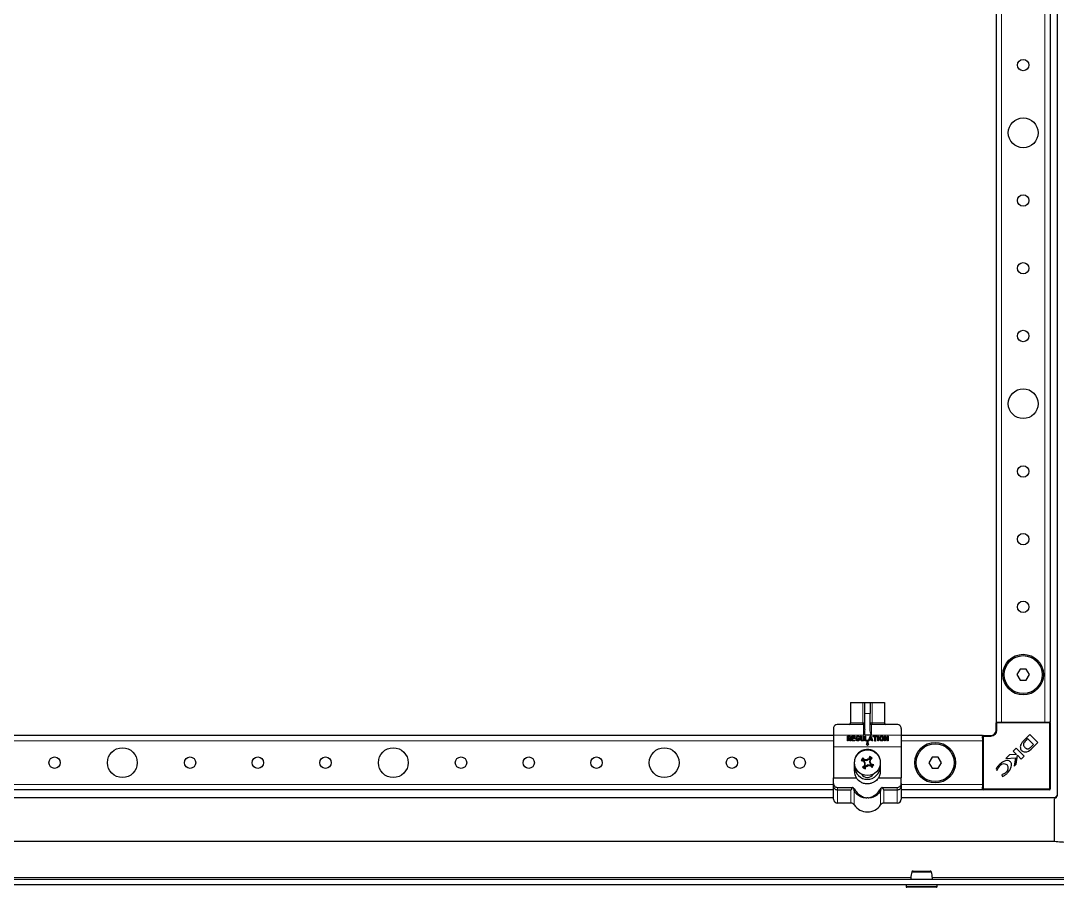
# Model space of a CAD drawing. Header units: millimetres. Extents: x -732 to 1763, y -1228 to 1043.
# Drawn here: x 1188.5 to 1571.1, y -1086.6 to -766.7 of the extents above; entities that cross this region are included whole.
import ezdxf

# ---------------------------------------------------------------- set-up
doc = ezdxf.new("R2010")
doc.units = ezdxf.units.MM

msp = doc.modelspace()

# ---------------------------------------------------------------- linework, layer by layer
at = {"color": 7, "linetype": 'Continuous', "lineweight": 25}
for p, q in [((1571.05, 836.43), (1571.05, -1052.57)), ((1548.55, 809.43), (1548.55, -1025.57)), ((1568.55, 809.43), (1568.55, -1025.57)), ((1557.39, -1006.07), (1556.24, -1008.07)), ((1559.7, -1006.07), (1557.39, -1006.07)), ((1560.86, -1008.07), (1559.7, -1006.07)), ((1556.24, -1008.07), (1557.39, -1010.07)), ((1559.7, -1010.07), (1560.86, -1008.07)), ((1557.39, -1010.07), (1559.7, -1010.07)), ((1494.8, -1018.42), (1494.8, -1025.92)), ((1494.8, -1018.42), (1499.32, -1018.42)), ((1499.32, -1018.42), (1500.05, -1018.42)), ((1500.05, -1018.42), (1502.05, -1018.42)), ((1500.05, -1022.42), (1500.05, -1018.42)), ((1502.05, -1018.42), (1502.05, -1022.42)), ((1502.05, -1018.42), (1502.77, -1018.42)), ((1502.77, -1018.42), (1507.3, -1018.42)), ((1507.3, -1018.42), (1507.3, -1025.92)), ((1500.05, -1028.35), (1500.05, -1022.42)), ((1502.05, -1028.35), (1502.05, -1022.42)), ((1488.55, -1027.92), (1488.55, -1030.42)), ((1499.55, -1026.42), (1490.05, -1026.42)), ((1512.05, -1026.42), (1502.55, -1026.42)), ((1513.55, -1027.92), (1513.55, -1030.42)), ((1548.55, -1025.57), (1548.85, -1025.57)), ((1548.55, -1028.57), (1548.55, -1025.87)), ((1548.85, -1025.57), (1549.49, -1025.57)), ((1549.49, -1025.57), (1550.55, -1025.57)), ((1550.55, -1025.57), (1566.55, -1025.57)), ((1566.55, -1025.57), (1567.6, -1025.57)), ((1567.6, -1025.57), (1568.25, -1025.57)), ((1568.25, -1025.57), (1568.55, -1025.57)), ((1568.55, -1025.87), (1568.55, -1050.27)), ((1488.55, -1030.57), (908.55, -1030.57)), ((1488.55, -1030.42), (1488.55, -1034.67)), ((1493.64, -1030.77), (1494.39, -1030.77)), ((1493.64, -1032.43), (1493.64, -1030.77)), ((1494.4, -1031.03), (1493.9, -1031.03)), ((1493.9, -1031.03), (1493.9, -1031.53)), ((1493.9, -1031.53), (1494.49, -1031.53)), ((1494.19, -1031.8), (1493.9, -1031.8)), ((1493.9, -1031.8), (1493.9, -1032.43)), ((1494.69, -1032.51), (1494.19, -1031.8)), ((1494.5, -1031.8), (1494.9, -1032.37)), ((1495.25, -1032.54), (1495.25, -1030.77)), ((1495.25, -1030.77), (1496.31, -1030.77)), ((1496.31, -1032.54), (1495.25, -1032.54)), ((1496.31, -1031.03), (1495.51, -1031.03)), ((1495.51, -1031.03), (1495.51, -1031.44)), ((1495.51, -1031.44), (1496.26, -1031.44)), ((1496.26, -1031.7), (1495.51, -1031.7)), ((1495.51, -1031.7), (1495.51, -1032.28)), ((1495.51, -1032.28), (1496.31, -1032.28)), ((1497.58, -1031.61), (1498.07, -1031.61)), ((1497.78, -1031.87), (1497.58, -1031.87)), ((1498.07, -1031.61), (1498.07, -1031.9)), ((1498.51, -1031.96), (1498.51, -1030.88)), ((1498.77, -1030.88), (1498.77, -1031.95)), ((1499.51, -1031.94), (1499.51, -1030.88)), ((1499.78, -1030.88), (1499.78, -1031.94)), ((1500.06, -1032.57), (1500.06, -1030.9)), ((1501.13, -1032.57), (1500.06, -1032.57)), ((1500.33, -1030.9), (1500.33, -1032.3)), ((1500.33, -1032.3), (1501.13, -1032.3)), ((1501.3, -1032.77), (1500.8, -1032.77)), ((1500.8, -1032.77), (1500.8, -1033.77)), ((1501.3, -1033.77), (1501.3, -1032.77)), ((1501.49, -1032.39), (1502.06, -1030.85)), ((1501.82, -1032.23), (1501.73, -1032.48)), ((1502.63, -1032.23), (1501.82, -1032.23)), ((1502.22, -1031.09), (1501.91, -1031.97)), ((1501.91, -1031.97), (1502.54, -1031.97)), ((1502.54, -1031.97), (1502.22, -1031.09)), ((1502.38, -1030.87), (1502.98, -1032.39)), ((1502.73, -1032.47), (1502.63, -1032.23)), ((1503.73, -1031.03), (1503.31, -1031.03)), ((1503.32, -1030.77), (1504.43, -1030.77)), ((1503.73, -1032.5), (1503.73, -1031.03)), ((1504.44, -1031.03), (1504.04, -1031.03)), ((1504.04, -1031.03), (1504.04, -1032.5)), ((1504.91, -1032.43), (1504.91, -1030.9)), ((1505.17, -1030.9), (1505.17, -1032.43)), ((1507.33, -1032.43), (1507.33, -1030.87)), ((1508.43, -1032.46), (1507.59, -1031.19)), ((1507.59, -1031.19), (1507.59, -1032.43)), ((1507.6, -1030.82), (1508.41, -1032.06)), ((1508.41, -1032.06), (1508.41, -1030.88)), ((1508.67, -1030.88), (1508.67, -1032.43)), ((1513.55, -1030.42), (1513.55, -1034.67)), ((1543.55, -1030.57), (1513.55, -1030.57)), ((1543.55, -1030.57), (1543.55, -1030.87)), ((1543.55, -1031.51), (1543.55, -1030.87)), ((1543.55, -1031.51), (1543.55, -1032.57)), ((1543.55, -1032.57), (1543.55, -1048.57)), ((1543.85, -1030.57), (1546.55, -1030.57)), ((1559.05, -1032.1), (1559.03, -1032.12)), ((1560.94, -1030.21), (1559.05, -1032.1)), ((1560.19, -1031.69), (1559.54, -1032.37)), ((1562.38, -1033.87), (1560.19, -1031.69)), ((1563.9, -1033.17), (1560.94, -1030.21)), ((1488.55, -1034.67), (1488.55, -1046.17)), ((1500.55, -1033.77), (1501.05, -1034.27)), ((1500.8, -1033.77), (1500.55, -1033.77)), ((1501.05, -1034.27), (1501.55, -1033.77)), ((1501.55, -1033.77), (1501.3, -1033.77)), ((1513.55, -1034.67), (1513.55, -1046.17)), ((1555.94, -1035.22), (1554.88, -1036.27)), ((1554.88, -1036.27), (1556.12, -1037.52)), ((1558.9, -1038.18), (1555.94, -1035.22)), ((1561.65, -1034.62), (1562.38, -1033.87)), ((1561.91, -1035.16), (1563.9, -1033.17)), ((1496.2, -1040.57), (1496.2, -1043.57)), ((1499.03, -1039.61), (1498.72, -1039.72)), ((1499.03, -1039.61), (1499.36, -1039.11)), ((1499.79, -1039.87), (1499.03, -1039.61)), ((1499.36, -1039.11), (1499.33, -1038.78)), ((1499.36, -1039.11), (1499.9, -1039.69)), ((1499.79, -1039.87), (1499.62, -1040.06)), ((1500.22, -1040.74), (1499.79, -1039.87)), ((1499.9, -1039.69), (1500.01, -1039.47)), ((1499.9, -1039.69), (1500.87, -1039.74)), ((1500.87, -1039.74), (1500.82, -1039.51)), ((1500.87, -1039.74), (1501.74, -1039.3)), ((1501.74, -1039.3), (1501.55, -1039.14)), ((1501.74, -1039.3), (1502, -1038.55)), ((1501.92, -1039.42), (1501.87, -1040.39)), ((1501.87, -1040.39), (1502.11, -1040.34)), ((1501.87, -1040.39), (1502.31, -1041.26)), ((1502, -1038.55), (1501.89, -1038.24)), ((1502.51, -1038.88), (1501.92, -1039.42)), ((1501.92, -1039.42), (1502.14, -1039.53)), ((1502, -1038.55), (1502.51, -1038.88)), ((1502.51, -1038.88), (1502.83, -1038.85)), ((1505.9, -1043.57), (1505.9, -1040.57)), ((1524.89, -1038.57), (1523.74, -1040.57)), ((1523.74, -1040.57), (1524.89, -1042.57)), ((1527.2, -1038.57), (1524.89, -1038.57)), ((1528.36, -1040.57), (1527.2, -1038.57)), ((1527.2, -1042.57), (1528.36, -1040.57)), ((1553.46, -1037.69), (1552.17, -1038.98)), ((1552.17, -1038.98), (1555.65, -1038.8)), ((1556.12, -1037.52), (1553.46, -1037.69)), ((1555.65, -1038.8), (1555.17, -1041.9)), ((1555.97, -1041.1), (1556.46, -1037.83)), ((1556.46, -1037.83), (1557.85, -1039.22)), ((1557.85, -1039.22), (1558.9, -1038.18)), ((1496.4, -1042.07), (1496.2, -1042.07)), ((1499.59, -1042.25), (1499.26, -1042.28)), ((1499.59, -1042.25), (1500.17, -1041.71)), ((1500.09, -1042.58), (1499.59, -1042.25)), ((1500.17, -1041.71), (1499.95, -1041.6)), ((1500.22, -1040.74), (1499.99, -1040.79)), ((1500.36, -1041.83), (1500.09, -1042.58)), ((1500.09, -1042.58), (1500.2, -1042.89)), ((1500.17, -1041.71), (1500.22, -1040.74)), ((1501.22, -1041.39), (1500.36, -1041.83)), ((1500.36, -1041.83), (1500.54, -1041.99)), ((1501.22, -1041.39), (1501.27, -1041.62)), ((1502.19, -1041.44), (1501.22, -1041.39)), ((1502.19, -1041.44), (1502.08, -1041.66)), ((1502.73, -1042.02), (1502.19, -1041.44)), ((1502.31, -1041.26), (1502.47, -1041.07)), ((1502.31, -1041.26), (1503.06, -1041.52)), ((1503.06, -1041.52), (1502.73, -1042.02)), ((1502.73, -1042.02), (1502.76, -1042.35)), ((1503.06, -1041.52), (1503.37, -1041.41)), ((1505.9, -1042.07), (1505.7, -1042.07)), ((1524.89, -1042.57), (1527.2, -1042.57)), ((1548.55, -1042.94), (1548.8, -1043.45)), ((1548.8, -1043.45), (1548.91, -1043.34)), ((1555.17, -1041.9), (1555.97, -1041.1)), ((1488.55, -1048.31), (1488.55, -1046.17)), ((1488.55, -1046.17), (1496.95, -1046.17)), ((1505.14, -1046.17), (1513.55, -1046.17)), ((1513.55, -1048.31), (1513.55, -1046.17)), ((1550.75, -1044.88), (1550.61, -1045.02)), ((1550.61, -1045.02), (1550.94, -1045.71)), ((1488.55, -1050.57), (908.55, -1050.57)), ((1488.55, -1049.22), (1488.55, -1048.31)), ((1488.55, -1054.02), (1488.55, -1049.22)), ((1490.05, -1049.7), (1495.56, -1049.7)), ((1490.05, -1050.6), (1494.96, -1050.6)), ((1506.53, -1049.7), (1512.05, -1049.7)), ((1507.14, -1050.6), (1512.05, -1050.6)), ((1513.55, -1048.31), (1513.55, -1049.22)), ((1513.55, -1049.22), (1513.55, -1054.02)), ((1543.55, -1050.57), (1513.55, -1050.57)), ((1543.55, -1048.57), (1543.55, -1049.62)), ((1543.55, -1050.27), (1543.55, -1049.62)), ((1543.55, -1050.27), (1543.55, -1050.57)), ((1568.25, -1050.57), (1543.85, -1050.57)), ((1488.55, -1053.57), (882.05, -1053.57)), ((1494.96, -1055.52), (1490.05, -1055.52)), ((1512.05, -1055.52), (1507.14, -1055.52)), ((1570.05, -1053.57), (1513.55, -1053.57)), ((1570.05, -1069.57), (1570.05, -1053.89)), ((882.05, -1069.57), (1570.05, -1069.57)), ((831.35, -1083.57), (1620.75, -1083.57)), ((831.35, -1085.57), (1620.75, -1085.57)), ((1515.3, -1085.57), (1515.3, -1086.32)), ((1526.8, -1086.32), (1526.8, -1085.57)), ((1526.55, -1086.57), (1515.55, -1086.57))]:
    msp.add_line(p, q, dxfattribs=at)
at = {"color": 8, "linetype": 'Continuous', "lineweight": 18}
for p, q in [((1550.55, 809.43), (1550.55, -1025.57)), ((1566.55, 809.43), (1566.55, -1025.57)), ((1499.32, -1025.92), (1499.32, -1018.42)), ((1502.77, -1018.42), (1502.77, -1025.92)), ((1502.05, -1022.42), (1500.05, -1022.42)), ((1494.8, -1025.92), (1499.32, -1025.92)), ((1499.32, -1025.92), (1500.05, -1025.92)), ((1499.55, -1030.42), (1499.55, -1026.42)), ((1500.05, -1030.42), (1500.05, -1028.35)), ((1502.05, -1025.92), (1502.77, -1025.92)), ((1502.55, -1026.42), (1502.55, -1030.34)), ((1502.77, -1025.92), (1507.3, -1025.92)), ((1548.55, -1025.87), (1548.85, -1025.87)), ((1548.55, -1028.57), (1548.85, -1028.57)), ((1548.85, -1025.87), (1548.85, -1025.57)), ((1548.85, -1025.87), (1548.85, -1028.57)), ((1568.25, -1025.87), (1548.85, -1025.87)), ((1568.25, -1025.87), (1568.25, -1025.57)), ((1568.25, -1050.27), (1568.25, -1025.87)), ((1568.25, -1025.87), (1568.55, -1025.87)), ((1488.55, -1032.57), (908.55, -1032.57)), ((1499.55, -1030.42), (1488.55, -1030.42)), ((1513.55, -1030.42), (1500.05, -1030.42)), ((1543.55, -1032.57), (1513.55, -1032.57)), ((1543.55, -1030.87), (1543.85, -1030.87)), ((1543.85, -1030.87), (1543.85, -1030.57)), ((1546.55, -1030.87), (1543.85, -1030.87)), ((1543.85, -1030.87), (1543.85, -1050.27)), ((1546.55, -1030.57), (1546.55, -1030.87)), ((1513.55, -1034.67), (1488.55, -1034.67)), ((1488.55, -1048.57), (908.55, -1048.57)), ((1490.05, -1049.7), (1490.05, -1050.6)), ((1490.05, -1050.6), (1490.05, -1055.52)), ((1494.96, -1055.52), (1494.96, -1050.6)), ((1496.19, -1051.2), (1496.19, -1056.16)), ((1505.9, -1056.16), (1505.9, -1051.2)), ((1507.14, -1050.6), (1507.14, -1055.52)), ((1512.05, -1050.6), (1512.05, -1049.7)), ((1512.05, -1055.52), (1512.05, -1050.6)), ((1543.55, -1048.57), (1513.55, -1048.57)), ((1543.55, -1050.27), (1543.85, -1050.27)), ((1543.85, -1050.27), (1568.25, -1050.27)), ((1543.85, -1050.57), (1543.85, -1050.27)), ((1568.25, -1050.27), (1568.25, -1050.57)), ((1568.25, -1050.27), (1568.55, -1050.27)), ((1517.08, -1082.97), (935.02, -1082.97)), ((1515.3, -1086.32), (1526.8, -1086.32)), ((1620.45, -1082.97), (1525.02, -1082.97))]:
    msp.add_line(p, q, dxfattribs=at)
at = {"color": 8, "linetype": 'Continuous', "lineweight": 18, "flags": 128}
for points in [[(1499.32, -1025.92), (1499.32, -1026.01), (1499.31, -1026.11), (1499.3, -1026.19), (1499.28, -1026.27), (1499.26, -1026.33), (1499.24, -1026.38), (1499.21, -1026.41), (1499.18, -1026.42)], [(1502.91, -1026.42), (1502.88, -1026.41), (1502.86, -1026.38), (1502.83, -1026.33), (1502.81, -1026.27), (1502.79, -1026.19), (1502.78, -1026.11), (1502.77, -1026.01), (1502.77, -1025.92)]]:
    msp.add_lwpolyline(points, dxfattribs=at)
at = {"color": 7, "linetype": 'Continuous', "lineweight": 25}
for centre, radius in [((1558.55, -783.07), 2.1), ((1558.55, -808.07), 5.5), ((1558.55, -833.07), 2.1), ((1558.55, -858.07), 2.1), ((1558.55, -883.07), 2.1), ((1558.55, -908.07), 5.5), ((1558.55, -933.07), 2.1), ((1558.55, -958.07), 2.1), ((1558.55, -983.07), 2.1), ((1558.55, -1008.07), 7.5), ((1558.55, -1008.07), 7), ((1226.05, -1040.57), 5.5), ((1326.05, -1040.57), 5.5), ((1426.05, -1040.57), 5.5), ((1501.05, -1040.57), 4.75), ((1526.05, -1040.57), 7.5), ((1526.05, -1040.57), 7), ((1201.05, -1040.57), 2.1), ((1251.05, -1040.57), 2.1), ((1276.05, -1040.57), 2.1), ((1301.05, -1040.57), 2.1), ((1351.05, -1040.57), 2.1), ((1376.05, -1040.57), 2.1), ((1401.05, -1040.57), 2.1), ((1451.05, -1040.57), 2.1), ((1476.05, -1040.57), 2.1)]:
    msp.add_circle(centre, radius, dxfattribs=at)
for centre, radius, start, end in [((1494.3, -1025.92), 0.5, 270, 0), ((1499.55, -1025.92), 0.5, 270, 0), ((1502.55, -1025.92), 0.5, 180, 270), ((1507.8, -1025.92), 0.5, 180, 270), ((1546.55, -1028.57), 2, 270, 0), ((1548.85, -1025.87), 0.3, 90, 180), ((1568.25, -1025.87), 0.3, 0, 90), ((1543.85, -1030.87), 0.3, 90, 180), ((1558.25, -1031.96), 4.87, 290.3445, 318.7777), ((1557.47, -1030.14), 6.12, 306.9888, 313.0744), ((1561.77, -1080.12), 74.88, 146.4919, 147.3486), ((1523.46, -975.26), 69.05, 249.0058, 249.8057), ((1450.37, -1087.46), 69.05, 44.0348, 44.8347), ((1567.53, -1006.8), 75.61, 206.0937, 206.7115), ((1497.04, -1115.02), 75.61, 87.129, 87.7468), ((1534.81, -1107.05), 75.61, 116.0937, 116.7115), ((1566.35, -1062.98), 69.05, 159.0058, 159.8057), ((1461.49, -1101.29), 74.88, 56.4919, 57.3486), ((1426.59, -1036.55), 75.61, 357.129, 357.7468), ((1434.56, -1074.33), 75.61, 26.0937, 26.7115), ((1454.15, -989.89), 69.05, 314.0348, 314.8347), ((1501.05, -1042.07), 4.65, 180, 0), ((1547.94, -1091.24), 69.05, 134.0348, 134.8347), ((1540.6, -979.85), 74.88, 236.4919, 237.3486), ((1575.5, -1044.58), 75.61, 177.129, 177.7468), ((1435.74, -1018.15), 69.05, 339.0058, 339.8057), ((1467.28, -974.08), 75.61, 296.0937, 296.7115), ((1505.06, -966.11), 75.61, 267.129, 267.7468), ((1551.72, -993.67), 69.05, 224.0348, 224.8347), ((1478.63, -1105.87), 69.05, 69.0058, 69.8057), ((1440.33, -1001.01), 74.88, 326.4919, 327.3486), ((1551.47, -1042.97), 1.94, 53.3097, 142.3464), ((1551.04, -1042.57), 1.97, 308.454, 35.887), ((1501.05, -1043.57), 2.5, 209.1764, 330.8236), ((1543.85, -1050.27), 0.3, 180, 270), ((1568.25, -1050.27), 0.3, 270, 0), ((1490.05, -1054.02), 1.5, 180, 270), ((1494.96, -1057.02), 1.5, 34.5604, 90), ((1507.14, -1057.02), 1.5, 90, 145.4396), ((1512.05, -1054.02), 1.5, 270, 0), ((1501.05, -1052.82), 5.9, 214.5604, 325.4396), ((1517.93, -1081.07), 0.5, 89.9982, 165.4001), ((1524.16, -1081.07), 0.5, 15.316, 90.0228), ((1515.55, -1086.32), 0.25, 180, 270), ((1526.55, -1086.32), 0.25, 270, 0)]:
    msp.add_arc(centre, radius, start, end, dxfattribs=at)
at = {"color": 8, "linetype": 'Continuous', "lineweight": 18}
msp.add_arc((1546.55, -1028.57), 2.3, 270, 0, dxfattribs=at)
at = {"color": 7, "linetype": 'Continuous', "lineweight": 25}
msp.add_ellipse((16929.23, -1030.42), major_axis=(15429.18, 0), ratio=0.000259, start_param=3.123591, end_param=3.141593, dxfattribs=at)
for points, knots in [([(1490.05, -1026.42), (1490.04, -1026.42), (1489.97, -1026.42), (1489.62, -1026.44), (1489.09, -1026.67), (1488.63, -1027.25), (1488.57, -1027.73), (1488.55, -1027.92)], [0, 0, 0, 0, 0.003231, 0.101221, 0.514725, 0.80586, 1, 1, 1, 1]), ([(1500.05, -1028.35), (1500.01, -1028.69), (1499.93, -1029.39), (1499.67, -1030.06), (1499.55, -1030.41), (1499.55, -1030.42)], [0, 0, 0, 0, 0.475461, 0.994056, 1, 1, 1, 1]), ([(1502.55, -1030.34), (1502.54, -1030.34), (1502.54, -1030.34), (1502.54, -1030.34), (1502.52, -1030.32), (1502.49, -1030.24), (1502.37, -1029.91), (1502.15, -1029.27), (1502.08, -1028.68), (1502.05, -1028.35)], [0, 0, 0, 0, 0.00167, 0.003889, 0.009531, 0.034361, 0.132751, 0.526214, 1, 1, 1, 1]), ([(1513.55, -1027.92), (1513.52, -1027.73), (1513.46, -1027.25), (1513, -1026.67), (1512.47, -1026.44), (1512.12, -1026.42), (1512.05, -1026.42), (1512.05, -1026.42)], [0, 0, 0, 0, 0.19414, 0.485275, 0.898779, 0.996769, 1, 1, 1, 1]), ([(1493.76, -1032.57), (1493.74, -1032.56), (1493.7, -1032.56), (1493.66, -1032.52), (1493.64, -1032.48), (1493.64, -1032.45), (1493.64, -1032.43)], [0, 0, 0, 0, 0.280437, 0.558281, 0.778899, 1, 1, 1, 1]), ([(1493.9, -1032.43), (1493.9, -1032.45), (1493.9, -1032.49), (1493.86, -1032.54), (1493.81, -1032.56), (1493.78, -1032.56), (1493.76, -1032.57)], [0, 0, 0, 0, 0.280498, 0.558325, 0.778868, 1, 1, 1, 1]), ([(1494.39, -1030.77), (1494.47, -1030.77), (1494.61, -1030.78), (1494.72, -1030.87), (1494.77, -1030.9)], [0, 0, 0, 0, 0.559747, 1, 1, 1, 1]), ([(1494.59, -1031.1), (1494.56, -1031.08), (1494.5, -1031.04), (1494.43, -1031.03), (1494.4, -1031.03)], [0, 0, 0, 0, 0.559136, 1, 1, 1, 1]), ([(1494.49, -1031.53), (1494.51, -1031.53), (1494.55, -1031.52), (1494.58, -1031.5), (1494.59, -1031.49)], [0, 0, 0, 0, 0.558174, 1, 1, 1, 1]), ([(1494.74, -1031.71), (1494.69, -1031.73), (1494.62, -1031.78), (1494.54, -1031.79), (1494.5, -1031.8)], [0, 0, 0, 0, 0.56031, 1, 1, 1, 1]), ([(1494.67, -1031.29), (1494.67, -1031.25), (1494.66, -1031.18), (1494.61, -1031.12), (1494.59, -1031.1)], [0, 0, 0, 0, 0.559692, 1, 1, 1, 1]), ([(1494.59, -1031.49), (1494.61, -1031.47), (1494.64, -1031.44), (1494.66, -1031.38), (1494.67, -1031.32), (1494.67, -1031.29)], [0, 0, 0, 0, 0.279917, 0.56006, 1, 1, 1, 1]), ([(1494.78, -1032.57), (1494.77, -1032.56), (1494.75, -1032.56), (1494.71, -1032.54), (1494.7, -1032.52), (1494.69, -1032.51)], [0, 0, 0, 0, 0.28022, 0.561305, 1, 1, 1, 1]), ([(1494.93, -1031.29), (1494.92, -1031.38), (1494.91, -1031.55), (1494.79, -1031.66), (1494.74, -1031.71)], [0, 0, 0, 0, 0.559457, 1, 1, 1, 1]), ([(1494.77, -1030.9), (1494.82, -1030.97), (1494.92, -1031.08), (1494.93, -1031.23), (1494.93, -1031.29)], [0, 0, 0, 0, 0.558947, 1, 1, 1, 1]), ([(1494.93, -1032.44), (1494.93, -1032.46), (1494.92, -1032.5), (1494.88, -1032.54), (1494.83, -1032.56), (1494.8, -1032.56), (1494.78, -1032.57)], [0, 0, 0, 0, 0.278138, 0.5585442, 0.7791606, 1, 1, 1, 1]), ([(1494.9, -1032.37), (1494.91, -1032.38), (1494.93, -1032.4), (1494.93, -1032.42), (1494.93, -1032.44)], [0, 0, 0, 0, 0.561079, 1, 1, 1, 1]), ([(1496.26, -1031.44), (1496.28, -1031.44), (1496.32, -1031.44), (1496.38, -1031.47), (1496.41, -1031.52), (1496.41, -1031.55), (1496.41, -1031.57)], [0, 0, 0, 0, 0.280945, 0.559897, 0.779525, 1, 1, 1, 1]), ([(1496.41, -1031.57), (1496.41, -1031.59), (1496.4, -1031.64), (1496.35, -1031.7), (1496.29, -1031.7), (1496.26, -1031.7)], [0, 0, 0, 0, 0.281099, 0.559768, 1, 1, 1, 1]), ([(1496.31, -1030.77), (1496.33, -1030.77), (1496.37, -1030.77), (1496.43, -1030.8), (1496.46, -1030.85), (1496.46, -1030.88), (1496.46, -1030.9)], [0, 0, 0, 0, 0.280872, 0.559701, 0.779382, 1, 1, 1, 1]), ([(1496.46, -1030.9), (1496.46, -1030.92), (1496.46, -1030.96), (1496.4, -1031.03), (1496.34, -1031.03), (1496.31, -1031.03)], [0, 0, 0, 0, 0.281053, 0.559663, 1, 1, 1, 1]), ([(1496.31, -1032.28), (1496.33, -1032.28), (1496.37, -1032.28), (1496.43, -1032.31), (1496.46, -1032.36), (1496.46, -1032.39), (1496.46, -1032.41)], [0, 0, 0, 0, 0.280912, 0.559714, 0.779499, 1, 1, 1, 1]), ([(1496.46, -1032.41), (1496.46, -1032.43), (1496.46, -1032.47), (1496.4, -1032.54), (1496.34, -1032.54), (1496.31, -1032.54)], [0, 0, 0, 0, 0.281214, 0.559901, 1, 1, 1, 1]), ([(1496.8, -1031.67), (1496.81, -1031.53), (1496.82, -1031.29), (1496.95, -1031.09), (1497, -1031)], [0, 0, 0, 0, 0.5603404, 1, 1, 1, 1]), ([(1496.99, -1032.27), (1496.93, -1032.17), (1496.82, -1031.98), (1496.81, -1031.76), (1496.8, -1031.67)], [0, 0, 0, 0, 0.559347, 1, 1, 1, 1]), ([(1497.52, -1032.57), (1497.46, -1032.56), (1497.35, -1032.55), (1497.15, -1032.46), (1497.05, -1032.34), (1496.99, -1032.27)], [0, 0, 0, 0, 0.280314, 0.560507, 1, 1, 1, 1]), ([(1497, -1031), (1497.08, -1030.91), (1497.21, -1030.77), (1497.4, -1030.75), (1497.49, -1030.74)], [0, 0, 0, 0, 0.559217, 1, 1, 1, 1]), ([(1497.48, -1031.01), (1497.45, -1031.01), (1497.37, -1031.02), (1497.25, -1031.09), (1497.09, -1031.3), (1497.08, -1031.52), (1497.07, -1031.67)], [0, 0, 0, 0, 0.125332, 0.250695, 0.500738, 1, 1, 1, 1]), ([(1497.07, -1031.67), (1497.07, -1031.75), (1497.08, -1031.91), (1497.15, -1032.04), (1497.19, -1032.1)], [0, 0, 0, 0, 0.55998, 1, 1, 1, 1]), ([(1497.19, -1032.1), (1497.23, -1032.16), (1497.32, -1032.27), (1497.45, -1032.29), (1497.51, -1032.3)], [0, 0, 0, 0, 0.560858, 1, 1, 1, 1]), ([(1497.45, -1031.74), (1497.45, -1031.72), (1497.45, -1031.68), (1497.49, -1031.63), (1497.53, -1031.61), (1497.57, -1031.61), (1497.58, -1031.61)], [0, 0, 0, 0, 0.280637, 0.55889, 0.779144, 1, 1, 1, 1]), ([(1497.58, -1031.87), (1497.56, -1031.87), (1497.52, -1031.87), (1497.47, -1031.83), (1497.45, -1031.78), (1497.45, -1031.75), (1497.45, -1031.74)], [0, 0, 0, 0, 0.280664, 0.558735, 0.779002, 1, 1, 1, 1]), ([(1497.67, -1031.05), (1497.64, -1031.04), (1497.58, -1031.01), (1497.51, -1031.01), (1497.48, -1031.01)], [0, 0, 0, 0, 0.5586335, 1, 1, 1, 1]), ([(1497.49, -1030.74), (1497.56, -1030.75), (1497.68, -1030.75), (1497.79, -1030.81), (1497.84, -1030.83)], [0, 0, 0, 0, 0.560514, 1, 1, 1, 1]), ([(1497.51, -1032.3), (1497.54, -1032.3), (1497.6, -1032.3), (1497.7, -1032.25), (1497.73, -1032.18), (1497.75, -1032.13)], [0, 0, 0, 0, 0.281265, 0.561609, 1, 1, 1, 1]), ([(1497.87, -1032.44), (1497.81, -1032.48), (1497.7, -1032.55), (1497.58, -1032.56), (1497.52, -1032.57)], [0, 0, 0, 0, 0.558998, 1, 1, 1, 1]), ([(1497.77, -1031.17), (1497.76, -1031.15), (1497.73, -1031.1), (1497.69, -1031.07), (1497.67, -1031.05)], [0, 0, 0, 0, 0.560467, 1, 1, 1, 1]), ([(1497.75, -1032.13), (1497.76, -1032.08), (1497.78, -1032), (1497.78, -1031.91), (1497.78, -1031.87)], [0, 0, 0, 0, 0.559597, 1, 1, 1, 1]), ([(1497.88, -1031.23), (1497.86, -1031.23), (1497.82, -1031.22), (1497.79, -1031.18), (1497.77, -1031.17)], [0, 0, 0, 0, 0.558039, 1, 1, 1, 1]), ([(1497.84, -1030.83), (1497.88, -1030.86), (1497.94, -1030.92), (1497.99, -1030.99), (1498.01, -1031.02)], [0, 0, 0, 0, 0.559542, 1, 1, 1, 1]), ([(1498.07, -1031.9), (1498.07, -1032.02), (1498.05, -1032.22), (1497.92, -1032.37), (1497.87, -1032.44)], [0, 0, 0, 0, 0.560493, 1, 1, 1, 1]), ([(1498.04, -1031.1), (1498.03, -1031.12), (1498.03, -1031.16), (1497.98, -1031.2), (1497.93, -1031.23), (1497.9, -1031.23), (1497.88, -1031.23)], [0, 0, 0, 0, 0.277709, 0.558209, 0.77892, 1, 1, 1, 1]), ([(1498.01, -1031.02), (1498.02, -1031.04), (1498.03, -1031.06), (1498.04, -1031.09), (1498.04, -1031.1)], [0, 0, 0, 0, 0.560691, 1, 1, 1, 1]), ([(1498.51, -1030.88), (1498.51, -1030.86), (1498.51, -1030.82), (1498.53, -1030.77), (1498.58, -1030.75), (1498.61, -1030.74), (1498.62, -1030.74)], [0, 0, 0, 0, 0.280849, 0.55949, 0.779158, 1, 1, 1, 1]), ([(1498.72, -1032.43), (1498.65, -1032.35), (1498.52, -1032.22), (1498.51, -1032.04), (1498.51, -1031.96)], [0, 0, 0, 0, 0.558332, 1, 1, 1, 1]), ([(1498.62, -1030.74), (1498.65, -1030.74), (1498.69, -1030.75), (1498.74, -1030.78), (1498.77, -1030.83), (1498.77, -1030.86), (1498.77, -1030.88)], [0, 0, 0, 0, 0.28091, 0.559174, 0.779166, 1, 1, 1, 1]), ([(1499.16, -1032.57), (1499.07, -1032.56), (1498.91, -1032.56), (1498.78, -1032.47), (1498.72, -1032.43)], [0, 0, 0, 0, 0.5592502, 1, 1, 1, 1]), ([(1498.77, -1031.95), (1498.77, -1032.01), (1498.78, -1032.12), (1498.86, -1032.19), (1498.89, -1032.22)], [0, 0, 0, 0, 0.560313, 1, 1, 1, 1]), ([(1498.89, -1032.22), (1498.93, -1032.25), (1499.01, -1032.3), (1499.1, -1032.3), (1499.14, -1032.3)], [0, 0, 0, 0, 0.559441, 1, 1, 1, 1]), ([(1499.14, -1032.3), (1499.2, -1032.3), (1499.31, -1032.28), (1499.44, -1032.2), (1499.5, -1032.07), (1499.51, -1031.98), (1499.51, -1031.94)], [0, 0, 0, 0, 0.280935, 0.559487, 0.779245, 1, 1, 1, 1]), ([(1499.78, -1031.94), (1499.77, -1032.03), (1499.76, -1032.22), (1499.6, -1032.44), (1499.38, -1032.54), (1499.23, -1032.56), (1499.16, -1032.57)], [0, 0, 0, 0, 0.280416, 0.558636, 0.778958, 1, 1, 1, 1]), ([(1499.51, -1030.88), (1499.51, -1030.86), (1499.51, -1030.82), (1499.54, -1030.77), (1499.59, -1030.75), (1499.62, -1030.74), (1499.63, -1030.74)], [0, 0, 0, 0, 0.2809, 0.559498, 0.779148, 1, 1, 1, 1]), ([(1499.63, -1030.74), (1499.65, -1030.74), (1499.7, -1030.75), (1499.75, -1030.78), (1499.77, -1030.83), (1499.77, -1030.86), (1499.78, -1030.88)], [0, 0, 0, 0, 0.2808885, 0.5590229, 0.7791551, 1, 1, 1, 1]), ([(1500.06, -1030.9), (1500.06, -1030.88), (1500.07, -1030.84), (1500.09, -1030.79), (1500.14, -1030.77), (1500.17, -1030.77), (1500.18, -1030.77)], [0, 0, 0, 0, 0.280912, 0.559405, 0.779108, 1, 1, 1, 1]), ([(1500.18, -1030.77), (1500.21, -1030.77), (1500.25, -1030.77), (1500.3, -1030.8), (1500.32, -1030.85), (1500.33, -1030.89), (1500.33, -1030.9)], [0, 0, 0, 0, 0.280813, 0.559099, 0.77917, 1, 1, 1, 1]), ([(1501.13, -1032.3), (1501.15, -1032.3), (1501.19, -1032.3), (1501.25, -1032.33), (1501.28, -1032.38), (1501.28, -1032.42), (1501.28, -1032.43)], [0, 0, 0, 0, 0.280855, 0.559718, 0.779518, 1, 1, 1, 1]), ([(1501.28, -1032.43), (1501.28, -1032.45), (1501.27, -1032.5), (1501.22, -1032.56), (1501.16, -1032.56), (1501.13, -1032.57)], [0, 0, 0, 0, 0.281266, 0.560078, 1, 1, 1, 1]), ([(1501.48, -1032.44), (1501.48, -1032.43), (1501.48, -1032.41), (1501.48, -1032.4), (1501.49, -1032.39)], [0, 0, 0, 0, 0.559504, 1, 1, 1, 1]), ([(1501.6, -1032.57), (1501.58, -1032.56), (1501.55, -1032.56), (1501.51, -1032.52), (1501.48, -1032.48), (1501.48, -1032.45), (1501.48, -1032.44)], [0, 0, 0, 0, 0.279579, 0.559194, 0.779582, 1, 1, 1, 1]), ([(1501.73, -1032.48), (1501.73, -1032.49), (1501.71, -1032.52), (1501.67, -1032.56), (1501.63, -1032.56), (1501.6, -1032.57)], [0, 0, 0, 0, 0.28077, 0.560807, 1, 1, 1, 1]), ([(1502.06, -1030.85), (1502.07, -1030.84), (1502.08, -1030.8), (1502.13, -1030.75), (1502.18, -1030.75), (1502.21, -1030.74)], [0, 0, 0, 0, 0.2814649, 0.5617718, 1, 1, 1, 1]), ([(1502.21, -1030.74), (1502.23, -1030.74), (1502.27, -1030.75), (1502.35, -1030.79), (1502.37, -1030.84), (1502.38, -1030.87)], [0, 0, 0, 0, 0.281226, 0.561522, 1, 1, 1, 1]), ([(1502.84, -1032.57), (1502.83, -1032.56), (1502.8, -1032.56), (1502.75, -1032.53), (1502.74, -1032.49), (1502.73, -1032.47)], [0, 0, 0, 0, 0.280695, 0.560335, 1, 1, 1, 1]), ([(1502.99, -1032.44), (1502.98, -1032.46), (1502.98, -1032.5), (1502.93, -1032.54), (1502.89, -1032.56), (1502.86, -1032.56), (1502.84, -1032.57)], [0, 0, 0, 0, 0.278517, 0.558613, 0.779333, 1, 1, 1, 1]), ([(1502.98, -1032.39), (1502.98, -1032.4), (1502.99, -1032.42), (1502.99, -1032.43), (1502.99, -1032.44)], [0, 0, 0, 0, 0.560081, 1, 1, 1, 1]), ([(1503.18, -1030.9), (1503.18, -1030.88), (1503.18, -1030.84), (1503.22, -1030.79), (1503.27, -1030.77), (1503.3, -1030.77), (1503.32, -1030.77)], [0, 0, 0, 0, 0.2807125, 0.5587014, 0.7790455, 1, 1, 1, 1]), ([(1503.31, -1031.03), (1503.29, -1031.03), (1503.25, -1031.03), (1503.2, -1031), (1503.18, -1030.95), (1503.18, -1030.92), (1503.18, -1030.9)], [0, 0, 0, 0, 0.28076, 0.558821, 0.778915, 1, 1, 1, 1]), ([(1503.87, -1032.64), (1503.85, -1032.64), (1503.81, -1032.63), (1503.76, -1032.6), (1503.73, -1032.55), (1503.73, -1032.52), (1503.73, -1032.5)], [0, 0, 0, 0, 0.2808221, 0.5590594, 0.7790938, 1, 1, 1, 1]), ([(1504.04, -1032.5), (1504.04, -1032.52), (1504.04, -1032.57), (1503.97, -1032.63), (1503.91, -1032.64), (1503.87, -1032.64)], [0, 0, 0, 0, 0.280801, 0.559621, 1, 1, 1, 1]), ([(1504.43, -1030.77), (1504.46, -1030.77), (1504.5, -1030.77), (1504.56, -1030.8), (1504.59, -1030.85), (1504.59, -1030.88), (1504.59, -1030.9)], [0, 0, 0, 0, 0.280951, 0.559967, 0.779431, 1, 1, 1, 1]), ([(1504.59, -1030.9), (1504.59, -1030.92), (1504.59, -1030.97), (1504.53, -1031.03), (1504.47, -1031.03), (1504.44, -1031.03)], [0, 0, 0, 0, 0.281019, 0.559679, 1, 1, 1, 1]), ([(1504.91, -1030.9), (1504.91, -1030.88), (1504.91, -1030.84), (1504.94, -1030.79), (1504.98, -1030.77), (1505.01, -1030.77), (1505.03, -1030.77)], [0, 0, 0, 0, 0.280828, 0.559417, 0.779393, 1, 1, 1, 1]), ([(1505.03, -1032.57), (1505.01, -1032.56), (1504.97, -1032.56), (1504.92, -1032.52), (1504.91, -1032.48), (1504.91, -1032.45), (1504.91, -1032.43)], [0, 0, 0, 0, 0.280437, 0.558281, 0.778899, 1, 1, 1, 1]), ([(1505.03, -1030.77), (1505.05, -1030.77), (1505.09, -1030.77), (1505.14, -1030.8), (1505.17, -1030.85), (1505.17, -1030.88), (1505.17, -1030.9)], [0, 0, 0, 0, 0.280765, 0.559178, 0.779175, 1, 1, 1, 1]), ([(1505.17, -1032.43), (1505.17, -1032.45), (1505.17, -1032.49), (1505.13, -1032.54), (1505.07, -1032.56), (1505.04, -1032.56), (1505.03, -1032.57)], [0, 0, 0, 0, 0.280518, 0.5583, 0.778735, 1, 1, 1, 1]), ([(1505.62, -1031.66), (1505.63, -1031.54), (1505.64, -1031.32), (1505.75, -1031.12), (1505.79, -1031.04)], [0, 0, 0, 0, 0.5599138, 1, 1, 1, 1]), ([(1505.81, -1032.28), (1505.75, -1032.17), (1505.64, -1031.98), (1505.63, -1031.76), (1505.62, -1031.66)], [0, 0, 0, 0, 0.559149, 1, 1, 1, 1]), ([(1505.79, -1031.04), (1505.86, -1030.95), (1505.99, -1030.78), (1506.19, -1030.76), (1506.27, -1030.74)], [0, 0, 0, 0, 0.560137, 1, 1, 1, 1]), ([(1506.3, -1032.57), (1506.24, -1032.56), (1506.13, -1032.55), (1505.95, -1032.46), (1505.86, -1032.35), (1505.81, -1032.28)], [0, 0, 0, 0, 0.280367, 0.560574, 1, 1, 1, 1]), ([(1505.99, -1031.21), (1505.95, -1031.29), (1505.89, -1031.44), (1505.89, -1031.59), (1505.89, -1031.66)], [0, 0, 0, 0, 0.559075, 1, 1, 1, 1]), ([(1505.89, -1031.66), (1505.89, -1031.75), (1505.9, -1031.9), (1505.97, -1032.04), (1506, -1032.1)], [0, 0, 0, 0, 0.560273, 1, 1, 1, 1]), ([(1506.27, -1031.01), (1506.24, -1031.01), (1506.17, -1031.02), (1506.06, -1031.09), (1506.01, -1031.16), (1505.99, -1031.21)], [0, 0, 0, 0, 0.279832, 0.559843, 1, 1, 1, 1]), ([(1506, -1032.1), (1506.04, -1032.17), (1506.12, -1032.27), (1506.24, -1032.29), (1506.3, -1032.3)], [0, 0, 0, 0, 0.5605673, 1, 1, 1, 1]), ([(1506.27, -1030.74), (1506.33, -1030.75), (1506.45, -1030.76), (1506.65, -1030.85), (1506.75, -1030.96), (1506.81, -1031.04)], [0, 0, 0, 0, 0.280496, 0.560765, 1, 1, 1, 1]), ([(1506.61, -1031.21), (1506.56, -1031.15), (1506.48, -1031.03), (1506.33, -1031.01), (1506.27, -1031.01)], [0, 0, 0, 0, 0.559596, 1, 1, 1, 1]), ([(1506.3, -1032.3), (1506.34, -1032.3), (1506.41, -1032.29), (1506.53, -1032.23), (1506.59, -1032.15), (1506.62, -1032.11)], [0, 0, 0, 0, 0.280435, 0.560605, 1, 1, 1, 1]), ([(1506.81, -1032.28), (1506.74, -1032.37), (1506.6, -1032.53), (1506.39, -1032.56), (1506.3, -1032.57)], [0, 0, 0, 0, 0.559137, 1, 1, 1, 1]), ([(1506.73, -1031.66), (1506.72, -1031.57), (1506.72, -1031.42), (1506.64, -1031.27), (1506.61, -1031.21)], [0, 0, 0, 0, 0.560046, 1, 1, 1, 1]), ([(1506.62, -1032.11), (1506.66, -1032.03), (1506.72, -1031.89), (1506.73, -1031.73), (1506.73, -1031.66)], [0, 0, 0, 0, 0.559133, 1, 1, 1, 1]), ([(1506.81, -1031.04), (1506.87, -1031.15), (1506.97, -1031.34), (1506.99, -1031.57), (1506.99, -1031.66)], [0, 0, 0, 0, 0.559312, 1, 1, 1, 1]), ([(1506.99, -1031.66), (1506.98, -1031.79), (1506.97, -1032.01), (1506.86, -1032.2), (1506.81, -1032.28)], [0, 0, 0, 0, 0.5598653, 1, 1, 1, 1]), ([(1507.33, -1030.87), (1507.33, -1030.85), (1507.33, -1030.81), (1507.36, -1030.77), (1507.4, -1030.75), (1507.43, -1030.74), (1507.44, -1030.74)], [0, 0, 0, 0, 0.280941, 0.559114, 0.779089, 1, 1, 1, 1]), ([(1507.45, -1032.57), (1507.43, -1032.56), (1507.39, -1032.56), (1507.33, -1032.51), (1507.33, -1032.46), (1507.33, -1032.43)], [0, 0, 0, 0, 0.281503, 0.560294, 1, 1, 1, 1]), ([(1507.44, -1030.74), (1507.46, -1030.74), (1507.49, -1030.75), (1507.55, -1030.77), (1507.58, -1030.8), (1507.6, -1030.82)], [0, 0, 0, 0, 0.280638, 0.560877, 1, 1, 1, 1]), ([(1507.59, -1032.43), (1507.59, -1032.45), (1507.59, -1032.49), (1507.55, -1032.54), (1507.5, -1032.56), (1507.46, -1032.56), (1507.45, -1032.57)], [0, 0, 0, 0, 0.280569, 0.558477, 0.77887, 1, 1, 1, 1]), ([(1508.41, -1030.88), (1508.41, -1030.86), (1508.41, -1030.82), (1508.43, -1030.77), (1508.48, -1030.75), (1508.51, -1030.74), (1508.52, -1030.74)], [0, 0, 0, 0, 0.280888, 0.559482, 0.77927, 1, 1, 1, 1]), ([(1508.55, -1032.57), (1508.53, -1032.56), (1508.5, -1032.56), (1508.46, -1032.52), (1508.44, -1032.48), (1508.43, -1032.46)], [0, 0, 0, 0, 0.278585, 0.558866, 1, 1, 1, 1]), ([(1508.52, -1030.74), (1508.55, -1030.74), (1508.59, -1030.75), (1508.64, -1030.78), (1508.67, -1030.83), (1508.67, -1030.86), (1508.67, -1030.88)], [0, 0, 0, 0, 0.280836, 0.55925, 0.779182, 1, 1, 1, 1]), ([(1508.67, -1032.43), (1508.67, -1032.45), (1508.67, -1032.49), (1508.64, -1032.54), (1508.59, -1032.56), (1508.56, -1032.56), (1508.55, -1032.57)], [0, 0, 0, 0, 0.280953, 0.559391, 0.779073, 1, 1, 1, 1]), ([(1558.57, -1032.61), (1558.44, -1032.75), (1558.2, -1033.02), (1557.99, -1033.32), (1557.89, -1033.45)], [0, 0, 0, 0, 0.55183, 1, 1, 1, 1]), ([(1559.03, -1032.12), (1558.96, -1032.2), (1558.8, -1032.36), (1558.65, -1032.52), (1558.57, -1032.61)], [0, 0, 0, 0, 0.486421, 1, 1, 1, 1]), ([(1559.54, -1032.37), (1559.35, -1032.57), (1559, -1032.94), (1558.67, -1033.48), (1558.61, -1033.93), (1558.68, -1034.27), (1558.87, -1034.62), (1559.06, -1034.83), (1559.17, -1034.95)], [0, 0, 0, 0, 0.2746757, 0.5030419, 0.607381, 0.7165791, 0.8434117, 1, 1, 1, 1]), ([(1505.9, -1040.57), (1505.85, -1040.06), (1505.77, -1039.05), (1504.99, -1037.59), (1503.8, -1036.47), (1502.34, -1035.8), (1500.72, -1035.64), (1499.12, -1036.01), (1497.74, -1036.9), (1496.76, -1038.14), (1496.26, -1039.44), (1496.22, -1040.23), (1496.2, -1040.57)], [0, 0, 0, 0, 0.108524, 0.217459, 0.318088, 0.417791, 0.519828, 0.622975, 0.725929, 0.827131, 0.926323, 1, 1, 1, 1]), ([(1557.89, -1033.45), (1557.79, -1033.65), (1557.58, -1034.04), (1557.46, -1034.67), (1557.5, -1035.27), (1557.7, -1035.8), (1558.06, -1036.24), (1558.58, -1036.53), (1559.23, -1036.65), (1559.69, -1036.56), (1559.94, -1036.52)], [0, 0, 0, 0, 0.138091, 0.265455, 0.384013, 0.496103, 0.605759, 0.71979, 0.847662, 1, 1, 1, 1]), ([(1559.17, -1034.95), (1559.27, -1035.04), (1559.44, -1035.21), (1559.72, -1035.39), (1559.99, -1035.48), (1560.32, -1035.48), (1560.72, -1035.32), (1561, -1035.14), (1561.16, -1035.04)], [0, 0, 0, 0, 0.176808, 0.319231, 0.43938, 0.552395, 0.749205, 1, 1, 1, 1]), ([(1553.88, -1040.31), (1553.72, -1040.17), (1553.38, -1039.89), (1552.69, -1039.72), (1551.81, -1039.85), (1550.74, -1040.42), (1550.05, -1041.06), (1549.65, -1041.42)], [0, 0, 0, 0, 0.130532, 0.266031, 0.423997, 0.666819, 1, 1, 1, 1]), ([(1552.68, -1044.47), (1553.01, -1044.1), (1553.62, -1043.4), (1554.17, -1042.23), (1554.31, -1041.29), (1554.16, -1040.65), (1553.97, -1040.42), (1553.88, -1040.31)], [0, 0, 0, 0, 0.315674, 0.58952, 0.813199, 0.909026, 1, 1, 1, 1]), ([(1496.2, -1043.57), (1496.28, -1044.19), (1496.45, -1045.46), (1496.92, -1046.1), (1496.95, -1046.15), (1496.95, -1046.17)], [0, 0, 0, 0, 0.417668, 0.852903, 1, 1, 1, 1]), ([(1505.14, -1046.17), (1505.19, -1046.09), (1505.3, -1045.92), (1505.82, -1044.85), (1505.88, -1043.86), (1505.9, -1043.57)], [0, 0, 0, 0, 0.378823, 0.812228, 1, 1, 1, 1]), ([(1549.65, -1041.42), (1549.41, -1041.69), (1548.98, -1042.16), (1548.68, -1042.71), (1548.55, -1042.94)], [0, 0, 0, 0, 0.5776526, 1, 1, 1, 1]), ([(1548.91, -1043.34), (1549.05, -1043.03), (1549.31, -1042.45), (1549.74, -1041.99), (1549.94, -1041.78)], [0, 0, 0, 0, 0.547643, 1, 1, 1, 1]), ([(1552.26, -1044.11), (1552, -1044.33), (1551.55, -1044.71), (1550.99, -1044.83), (1550.75, -1044.88)], [0, 0, 0, 0, 0.5796082, 1, 1, 1, 1]), ([(1505.14, -1046.17), (1505.12, -1046.2), (1505.08, -1046.27), (1504.71, -1046.77), (1504.06, -1047.41), (1503.14, -1047.99), (1501.99, -1048.38), (1500.66, -1048.47), (1499.31, -1048.16), (1498.19, -1047.54), (1497.46, -1046.86), (1497.07, -1046.36), (1496.96, -1046.18), (1496.95, -1046.17), (1496.95, -1046.17)], [0, 0, 0, 0, 0.0885051, 0.1771377, 0.2628581, 0.3446937, 0.4304853, 0.5251934, 0.6256454, 0.7239113, 0.8124944, 0.894483, 0.9789968, 1, 1, 1, 1]), ([(1550.94, -1045.71), (1551.28, -1045.53), (1551.91, -1045.19), (1552.43, -1044.7), (1552.68, -1044.47)], [0, 0, 0, 0, 0.5368, 1, 1, 1, 1]), ([(1488.55, -1048.31), (1488.56, -1048.45), (1488.59, -1048.73), (1488.83, -1049.14), (1489.19, -1049.47), (1489.61, -1049.67), (1489.91, -1049.69), (1490.05, -1049.7)], [0, 0, 0, 0, 0.205683, 0.411346, 0.618649, 0.832339, 1, 1, 1, 1]), ([(1488.55, -1049.22), (1488.55, -1049.23), (1488.55, -1049.34), (1488.58, -1049.59), (1488.75, -1049.97), (1489.09, -1050.31), (1489.54, -1050.55), (1489.88, -1050.58), (1490.05, -1050.6)], [0, 0, 0, 0, 0.017854, 0.141405, 0.356083, 0.570731, 0.785365, 1, 1, 1, 1]), ([(1494.96, -1050.6), (1494.96, -1050.6), (1494.98, -1050.6), (1495.01, -1050.59), (1495.07, -1050.55), (1495.21, -1050.4), (1495.37, -1050.11), (1495.49, -1049.85), (1495.56, -1049.7)], [0, 0, 0, 0, 0.008383, 0.019125, 0.04457, 0.140638, 0.521171, 1, 1, 1, 1]), ([(1495.93, -1049.94), (1495.91, -1049.92), (1495.8, -1049.83), (1495.67, -1049.76), (1495.56, -1049.7)], [0, 0, 0, 0, 0.161974, 1, 1, 1, 1]), ([(1495.93, -1049.94), (1495.96, -1050.09), (1496, -1050.37), (1496.07, -1050.71), (1496.1, -1050.95), (1496.16, -1051.12), (1496.19, -1051.2)], [0, 0, 0, 0, 0.383006, 0.690448, 0.847653, 1, 1, 1, 1]), ([(1495.93, -1049.94), (1496.23, -1050.4), (1496.95, -1051.5), (1498.34, -1052.67), (1499.69, -1053.39), (1500.5, -1053.51), (1500.78, -1053.55)], [0, 0, 0, 0, 0.255351, 0.615516, 0.86211, 1, 1, 1, 1]), ([(1496.19, -1051.2), (1496.38, -1051.42), (1496.89, -1052.05), (1498, -1052.84), (1499.4, -1053.41), (1500.36, -1053.51), (1500.78, -1053.55)], [0, 0, 0, 0, 0.169618, 0.470039, 0.762685, 1, 1, 1, 1]), ([(1501.3, -1053.55), (1501.52, -1053.52), (1502.24, -1053.43), (1503.61, -1052.79), (1505.07, -1051.59), (1505.84, -1050.42), (1506.16, -1049.94)], [0, 0, 0, 0, 0.1016514, 0.3451277, 0.7290479, 1, 1, 1, 1]), ([(1501.3, -1053.55), (1501.73, -1053.51), (1502.69, -1053.41), (1504.09, -1052.84), (1505.2, -1052.05), (1505.71, -1051.42), (1505.9, -1051.2)], [0, 0, 0, 0, 0.237351, 0.529954, 0.830331, 1, 1, 1, 1]), ([(1505.9, -1051.2), (1505.9, -1051.2), (1505.91, -1051.19), (1505.91, -1051.18), (1505.93, -1051.15), (1505.96, -1051.05), (1506.03, -1050.73), (1506.09, -1050.35), (1506.15, -1050.03), (1506.16, -1049.94)], [0, 0, 0, 0, 0.003748, 0.008698, 0.018275, 0.054741, 0.199177, 0.774578, 1, 1, 1, 1]), ([(1506.53, -1049.7), (1506.43, -1049.76), (1506.3, -1049.82), (1506.18, -1049.92), (1506.16, -1049.94)], [0, 0, 0, 0, 0.789403, 1, 1, 1, 1]), ([(1506.53, -1049.7), (1506.56, -1049.76), (1506.62, -1049.9), (1506.72, -1050.1), (1506.81, -1050.27), (1506.88, -1050.38), (1506.94, -1050.46), (1506.98, -1050.51), (1507.01, -1050.54), (1507.05, -1050.57), (1507.08, -1050.58), (1507.1, -1050.59), (1507.12, -1050.6), (1507.13, -1050.6), (1507.14, -1050.6)], [0, 0, 0, 0, 0.193858, 0.459768, 0.637307, 0.756, 0.835565, 0.889145, 0.925488, 0.950425, 0.97632, 0.986721, 0.99531, 1, 1, 1, 1]), ([(1512.05, -1049.7), (1512.21, -1049.69), (1512.55, -1049.65), (1513, -1049.4), (1513.34, -1049.04), (1513.52, -1048.65), (1513.54, -1048.41), (1513.55, -1048.31)], [0, 0, 0, 0, 0.2129, 0.425707, 0.640613, 0.853382, 1, 1, 1, 1]), ([(1512.05, -1050.6), (1512.21, -1050.58), (1512.55, -1050.55), (1513, -1050.31), (1513.34, -1049.97), (1513.51, -1049.59), (1513.54, -1049.34), (1513.55, -1049.23), (1513.55, -1049.22)], [0, 0, 0, 0, 0.214635, 0.429269, 0.643917, 0.858595, 0.982146, 1, 1, 1, 1]), ([(1501.3, -1053.55), (1501.21, -1053.56), (1501.03, -1053.57), (1500.86, -1053.55), (1500.78, -1053.55)], [0, 0, 0, 0, 0.558993, 1, 1, 1, 1]), ([(1571.08, -1052.57), (1571.07, -1052.7), (1571.04, -1052.95), (1570.91, -1053.14), (1570.79, -1053.23), (1570.74, -1053.34), (1570.72, -1053.41), (1570.7, -1053.46), (1570.69, -1053.5), (1570.67, -1053.54), (1570.63, -1053.59), (1570.58, -1053.64), (1570.46, -1053.7), (1570.27, -1053.74), (1570.13, -1053.73), (1570.05, -1053.73)], [0, 0, 0, 0, 0.233411, 0.418546, 0.549351, 0.595026, 0.631329, 0.647111, 0.661994, 0.676639, 0.691742, 0.725563, 0.766794, 0.872627, 1, 1, 1, 1]), ([(1570.05, -1069.57), (1571.77, -1069.73), (1574.91, -1070.04), (1579.24, -1069.52), (1582.67, -1068.1), (1584.89, -1065.78), (1585.97, -1063.01), (1586.29, -1059.96), (1586, -1056.4), (1585.38, -1053.91), (1585.05, -1052.57)], [0, 0, 0, 0, 0.176713, 0.320911, 0.440308, 0.54837, 0.6374, 0.738878, 0.858543, 1, 1, 1, 1]), ([(1571.05, -1052.57), (1570.9, -1052.79), (1570.63, -1053.19), (1570.22, -1053.45), (1570.05, -1053.57)], [0, 0, 0, 0, 0.561561, 1, 1, 1, 1]), ([(1517.46, -1080.91), (1517.27, -1081.66), (1517.05, -1082.52), (1517.03, -1083.44), (1517.02, -1083.57)], [0, 0, 0, 0, 0.85815, 1, 1, 1, 1]), ([(1517.93, -1080.57), (1517.98, -1080.57), (1518.06, -1080.57), (1518.62, -1080.57), (1519.42, -1080.57), (1520.42, -1080.57), (1521.48, -1080.57), (1522.27, -1080.57), (1522.66, -1080.57), (1522.75, -1080.57)], [0, 0, 0, 0, 0.158514, 0.317278, 0.475863, 0.634247, 0.792477, 0.950708, 1, 1, 1, 1]), ([(1522.75, -1080.57), (1522.94, -1080.57), (1523.41, -1080.57), (1523.95, -1080.57), (1524.08, -1080.57), (1524.15, -1080.57)], [0, 0, 0, 0, 0.256553, 0.627981, 1, 1, 1, 1]), ([(1525.07, -1083.57), (1525.07, -1083.44), (1525.05, -1082.52), (1524.83, -1081.66), (1524.64, -1080.91)], [0, 0, 0, 0, 0.1418504, 1, 1, 1, 1])]:
    msp.add_open_spline(points, degree=3, knots=knots, dxfattribs=at)
at = {"color": 8, "linetype": 'Continuous', "lineweight": 18}
for points, knots in [([(1523.01, -1080.94), (1522.91, -1080.94), (1522.46, -1080.94), (1521.94, -1080.94), (1521.14, -1080.94), (1520.32, -1080.94), (1519.17, -1080.94), (1518.23, -1080.94), (1517.64, -1080.94), (1517.39, -1080.94), (1517.46, -1080.94), (1517.46, -1080.94)], [0, 0, 0, 0, 0.048751, 0.204942, 0.205393, 0.362034, 0.518827, 0.675799, 0.832923, 0.989778, 1, 1, 1, 1]), ([(1524.6, -1080.94), (1524.62, -1080.94), (1524.67, -1080.94), (1524.37, -1080.94), (1523.78, -1080.94), (1523.24, -1080.94), (1523.01, -1080.94)], [0, 0, 0, 0, 0.0832709, 0.4242844, 0.7647248, 1, 1, 1, 1])]:
    msp.add_open_spline(points, degree=3, knots=knots, dxfattribs=at)

doc.saveas('drawing.dxf')
